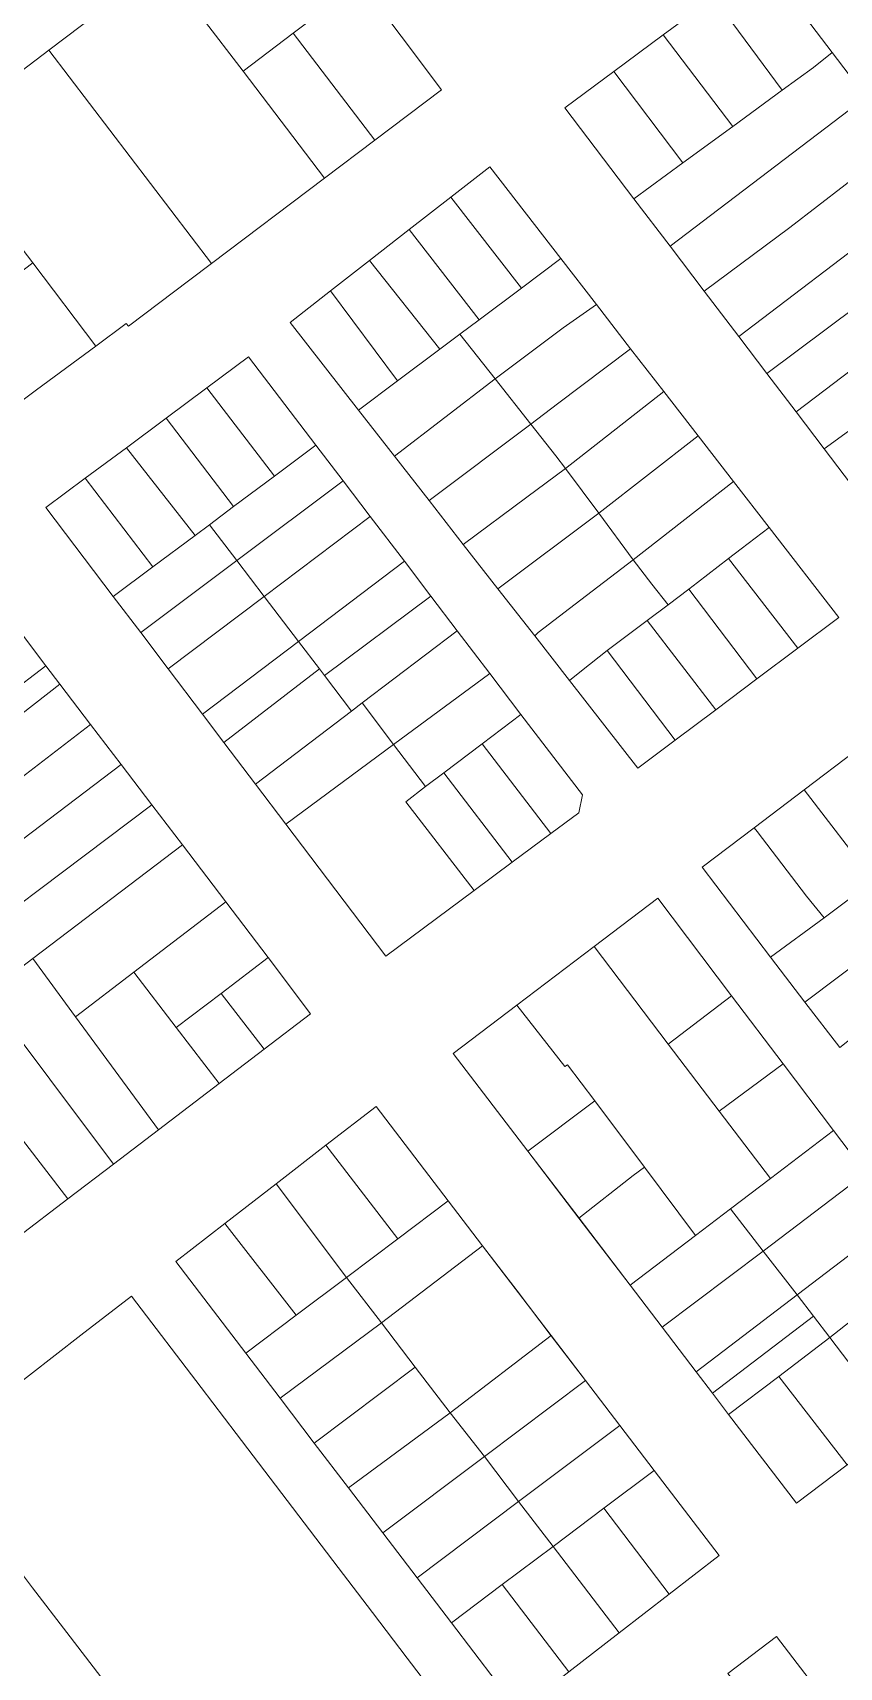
# Model space of a CAD drawing. Header units: metres. Extents: x 3873 to 16340, y -5213 to 3289.
# Drawn here: x 4110.5 to 4281.7, y 1169.7 to 1516.9 of the extents above; entities that cross this region are included whole.
import ezdxf

# ---------------------------------------------------------------- set-up
doc = ezdxf.new("R2010")
doc.units = ezdxf.units.M
doc.layers.add('CONTEXTO-MANZANAS', color=8, linetype='Continuous', lineweight=0, plot=False)
doc.layers.add('CONTEXTO-PARCELAS', color=9, linetype='Continuous', lineweight=0, plot=False)

msp = doc.modelspace()

# ---------------------------------------------------------------- linework, layer by layer
at = {"layer": 'CONTEXTO-MANZANAS'}
for points in [[(4287, 1417.38), (4278.5, 1428.57), (4272.53, 1436.41), (4266.35, 1444.57), (4260.41, 1452.38), (4253.04, 1462.07), (4245.79, 1471.57), (4238.1, 1481.66), (4223.41, 1500.95), (4233.85, 1508.7), (4244.35, 1516.51), (4255.07, 1524.45), (4265.44, 1532.16), (4278.07, 1541.51), (4288.16, 1549.01)], [(4180.12, 1527.68), (4197.22, 1504.82), (4183.09, 1494.13), (4172.44, 1486.07), (4148.44, 1467.91), (4143.82, 1464.41), (4130.79, 1454.57), (4130.32, 1455.16), (4123.88, 1450.38), (4111.25, 1441.1), (4099.78, 1432.52), (4086.75, 1450.01), (4073.59, 1467.64), (4066.41, 1477.26), (4055.16, 1492.16), (4055.63, 1492.54), (4044.41, 1507.2), (4043.91, 1506.82), (4028.82, 1526.57)], [(4190.41, 1475.13), (4199.22, 1482.01), (4207.5, 1488.48), (4222.6, 1468.98), (4230.13, 1459.23), (4237.41, 1449.82), (4244.47, 1440.7), (4251.72, 1431.32), (4259.25, 1421.6), (4266.82, 1411.85), (4281.6, 1392.73), (4272.94, 1386.23), (4264.22, 1379.7), (4255.5, 1373.13), (4246.88, 1366.66), (4238.94, 1360.7), (4224.44, 1379.32), (4217.07, 1388.79), (4209.25, 1398.82), (4201.88, 1408.26), (4194.63, 1417.54), (4187.25, 1426.98), (4179.63, 1436.76), (4165.13, 1455.38), (4173.72, 1462.1), (4181.97, 1468.54), (4190.41, 1475.13)], [(4138.79, 1435.04), (4147.44, 1441.51), (4156.29, 1448.07), (4170.57, 1429.32), (4176.35, 1421.76), (4182.1, 1414.2), (4189.38, 1404.66), (4195, 1397.26), (4200.6, 1389.91), (4207.5, 1380.85), (4214.13, 1372.13), (4227.16, 1355.04), (4226.41, 1351.26), (4220.44, 1346.82), (4212.25, 1340.73), (4204.19, 1334.7), (4185.47, 1320.76), (4164.19, 1348.82), (4157.75, 1357.32), (4151.04, 1366.2), (4146.5, 1372.2), (4139.22, 1381.82), (4133.41, 1389.51), (4127.57, 1397.2), (4113.29, 1416.07), (4121.63, 1422.29), (4130.35, 1428.79), (4138.79, 1435.04)], [(4097.44, 1403.32), (4113.29, 1382.45), (4116.25, 1378.54), (4122.72, 1370.01), (4129.22, 1361.48), (4135.74, 1352.95), (4142.25, 1344.41), (4151.44, 1332.29), (4160.44, 1320.51), (4169.41, 1308.51), (4159.6, 1301.04), (4150.07, 1293.76), (4137.16, 1283.91), (4127.6, 1276.6), (4117.94, 1269.23), (4107.41, 1261.2)], [(4263.63, 1348.07), (4274.22, 1356.1), (4285.07, 1364.32)], [(4281.82, 1301.35), (4274.41, 1311.04), (4267.13, 1320.6), (4252.6, 1339.7), (4263.63, 1348.07)], [(4213.22, 1310.35), (4229.69, 1322.85), (4243.19, 1333.1), (4258.85, 1312.38), (4269.78, 1297.91), (4280.5, 1283.73), (4287.35, 1274.66), (4294.41, 1265.32), (4301.03, 1256.51), (4315.64, 1237.26), (4304.85, 1229.07), (4294.1, 1220.91), (4283.35, 1212.73), (4272.6, 1204.57), (4258.22, 1223.42), (4254.76, 1227.95), (4251.3, 1232.49), (4244.13, 1241.95), (4237.29, 1250.91), (4226.45, 1265.11), (4215.57, 1279.38), (4199.75, 1300.13), (4213.22, 1310.35)], [(4213.6, 1160.48), (4199.35, 1179.2), (4192.07, 1188.73), (4184.82, 1198.29), (4177.54, 1207.82), (4170.25, 1217.35), (4162.97, 1226.91), (4155.69, 1236.45), (4140.88, 1255.91), (4151.29, 1264.01), (4162.19, 1272.45), (4172.72, 1280.63), (4183.35, 1288.88)], [(4183.35, 1288.88), (4198.69, 1268.79), (4205.97, 1259.26), (4213.29, 1249.7), (4220.57, 1240.16), (4227.85, 1230.63), (4235.13, 1221.1), (4242.41, 1211.54), (4256.19, 1193.51), (4245.6, 1185.29), (4234.94, 1177.04), (4224.29, 1168.76)], [(4124.91, 1167.67), (4117.72, 1177.1), (4110.44, 1186.63), (4103.13, 1196.23), (4088.57, 1215.32), (4099.29, 1223.63), (4109.79, 1231.79), (4120.72, 1240.29), (4131.41, 1248.57)], [(4131.41, 1248.57), (4146.22, 1229.13), (4153.63, 1219.41), (4160.88, 1209.88), (4168.07, 1200.45), (4175.35, 1190.92), (4182.63, 1181.35), (4189.97, 1171.7), (4204.13, 1153.1)], [(4258.07, 1168.38), (4268.38, 1176.26), (4286.44, 1152.67)]]:
    msp.add_lwpolyline(points, dxfattribs=at)
at = {"layer": 'CONTEXTO-PARCELAS'}
for points in [[(4089.69, 1527.01), (4114.72, 1546.13), (4146.91, 1570.71), (4162.66, 1550.1), (4137.85, 1531.41), (4113.88, 1513.2), (4105.25, 1506.63), (4089.69, 1527.01)], [(4089.69, 1527.01), (4114.72, 1546.13), (4146.91, 1570.71), (4162.66, 1550.1), (4137.85, 1531.41), (4113.88, 1513.2), (4105.25, 1506.63), (4089.69, 1527.01)], [(4089.69, 1527.01), (4114.72, 1546.13), (4146.91, 1570.71), (4162.66, 1550.1), (4137.85, 1531.41), (4113.88, 1513.2), (4105.25, 1506.63), (4089.69, 1527.01)], [(4171.61, 1539.05), (4180.12, 1527.68), (4165.78, 1516.81), (4155.14, 1508.74), (4146.46, 1520.12), (4171.61, 1539.05)], [(4171.61, 1539.05), (4180.12, 1527.68), (4165.78, 1516.81), (4155.14, 1508.74), (4146.46, 1520.12), (4171.61, 1539.05)], [(4171.61, 1539.05), (4180.12, 1527.68), (4165.78, 1516.81), (4155.14, 1508.74), (4146.46, 1520.12), (4171.61, 1539.05)], [(4287.44, 1503.23), (4280.22, 1512.73), (4265.44, 1532.16), (4278.07, 1541.51), (4292.53, 1522.35), (4299.78, 1512.79), (4307, 1503.23), (4314.47, 1493.38), (4308.1, 1488.6), (4302.07, 1484.04), (4294.72, 1493.7), (4287.44, 1503.23)], [(4287.44, 1503.23), (4280.22, 1512.73), (4265.44, 1532.16), (4278.07, 1541.51), (4292.53, 1522.35), (4299.78, 1512.79), (4307, 1503.23), (4314.47, 1493.38), (4308.1, 1488.6), (4302.07, 1484.04), (4294.72, 1493.7), (4287.44, 1503.23)], [(4148.44, 1467.91), (4113.88, 1513.2), (4137.85, 1531.41), (4146.46, 1520.12), (4155.14, 1508.74), (4172.44, 1486.07), (4148.44, 1467.91)], [(4148.44, 1467.91), (4113.88, 1513.2), (4137.85, 1531.41), (4146.46, 1520.12), (4155.14, 1508.74), (4172.44, 1486.07), (4148.44, 1467.91)], [(4148.44, 1467.91), (4113.88, 1513.2), (4137.85, 1531.41), (4146.46, 1520.12), (4155.14, 1508.74), (4172.44, 1486.07), (4148.44, 1467.91)], [(4269.6, 1504.73), (4255.07, 1524.45), (4265.44, 1532.16), (4280.22, 1512.73), (4276.25, 1509.57), (4269.6, 1504.73)], [(4269.6, 1504.73), (4255.07, 1524.45), (4265.44, 1532.16), (4280.22, 1512.73), (4276.25, 1509.57), (4269.6, 1504.73)], [(4180.12, 1527.68), (4197.22, 1504.82), (4183.09, 1494.13), (4165.78, 1516.81), (4180.12, 1527.68)], [(4180.12, 1527.68), (4197.22, 1504.82), (4183.09, 1494.13), (4165.78, 1516.81), (4180.12, 1527.68)], [(4180.12, 1527.68), (4197.22, 1504.82), (4183.09, 1494.13), (4165.78, 1516.81), (4180.12, 1527.68)], [(4259.1, 1497.04), (4244.35, 1516.51), (4255.07, 1524.45), (4269.6, 1504.73), (4259.1, 1497.04)], [(4259.1, 1497.04), (4244.35, 1516.51), (4255.07, 1524.45), (4269.6, 1504.73), (4259.1, 1497.04)], [(4155.14, 1508.74), (4165.78, 1516.81), (4183.09, 1494.13), (4172.44, 1486.07), (4155.14, 1508.74)], [(4155.14, 1508.74), (4165.78, 1516.81), (4183.09, 1494.13), (4172.44, 1486.07), (4155.14, 1508.74)], [(4155.14, 1508.74), (4165.78, 1516.81), (4183.09, 1494.13), (4172.44, 1486.07), (4155.14, 1508.74)], [(4248.5, 1489.29), (4233.85, 1508.7), (4244.35, 1516.51), (4259.1, 1497.04), (4248.5, 1489.29)], [(4248.5, 1489.29), (4233.85, 1508.7), (4244.35, 1516.51), (4259.1, 1497.04), (4248.5, 1489.29)], [(4105.25, 1506.63), (4113.88, 1513.2), (4148.44, 1467.91), (4143.82, 1464.41), (4130.79, 1454.57), (4130.32, 1455.16), (4123.88, 1450.38), (4110.46, 1468.03), (4097.15, 1485.55), (4089.94, 1495.04), (4105.25, 1506.63)], [(4105.25, 1506.63), (4113.88, 1513.2), (4148.44, 1467.91), (4143.82, 1464.41), (4130.79, 1454.57), (4130.32, 1455.16), (4123.88, 1450.38), (4110.46, 1468.03), (4097.15, 1485.55), (4089.94, 1495.04), (4105.25, 1506.63)], [(4105.25, 1506.63), (4113.88, 1513.2), (4148.44, 1467.91), (4143.82, 1464.41), (4130.79, 1454.57), (4130.32, 1455.16), (4123.88, 1450.38), (4110.46, 1468.03), (4097.15, 1485.55), (4089.94, 1495.04), (4105.25, 1506.63)], [(4248.5, 1489.29), (4259.1, 1497.04), (4269.6, 1504.73), (4276.25, 1509.57), (4280.22, 1512.73), (4287.44, 1503.23), (4245.79, 1471.57), (4238.1, 1481.66), (4248.5, 1489.29)], [(4248.5, 1489.29), (4259.1, 1497.04), (4269.6, 1504.73), (4276.25, 1509.57), (4280.22, 1512.73), (4287.44, 1503.23), (4245.79, 1471.57), (4238.1, 1481.66), (4248.5, 1489.29)], [(4238.1, 1481.66), (4223.41, 1500.95), (4233.85, 1508.7), (4248.5, 1489.29), (4238.1, 1481.66)], [(4238.1, 1481.66), (4223.41, 1500.95), (4233.85, 1508.7), (4248.5, 1489.29), (4238.1, 1481.66)], [(4253.04, 1462.07), (4245.79, 1471.57), (4287.44, 1503.23), (4294.72, 1493.7), (4271.19, 1475.57), (4253.04, 1462.07)], [(4253.04, 1462.07), (4245.79, 1471.57), (4287.44, 1503.23), (4294.72, 1493.7), (4271.19, 1475.57), (4253.04, 1462.07)], [(4271.19, 1475.57), (4294.72, 1493.7), (4302.07, 1484.04), (4292.03, 1476.51), (4260.41, 1452.38), (4253.04, 1462.07), (4271.19, 1475.57)], [(4271.19, 1475.57), (4294.72, 1493.7), (4302.07, 1484.04), (4292.03, 1476.51), (4260.41, 1452.38), (4253.04, 1462.07), (4271.19, 1475.57)], [(4199.22, 1482.01), (4207.5, 1488.48), (4222.6, 1468.98), (4214.22, 1462.7), (4199.22, 1482.01)], [(4199.22, 1482.01), (4207.5, 1488.48), (4222.6, 1468.98), (4214.22, 1462.7), (4199.22, 1482.01)], [(4199.22, 1482.01), (4207.5, 1488.48), (4222.6, 1468.98), (4214.22, 1462.7), (4199.22, 1482.01)], [(4205.25, 1455.98), (4190.41, 1475.13), (4199.22, 1482.01), (4214.22, 1462.7), (4205.25, 1455.98)], [(4205.25, 1455.98), (4190.41, 1475.13), (4199.22, 1482.01), (4214.22, 1462.7), (4205.25, 1455.98)], [(4205.25, 1455.98), (4190.41, 1475.13), (4199.22, 1482.01), (4214.22, 1462.7), (4205.25, 1455.98)], [(4266.35, 1444.57), (4260.41, 1452.38), (4292.03, 1476.51), (4298.22, 1468.41), (4266.35, 1444.57)], [(4266.35, 1444.57), (4260.41, 1452.38), (4292.03, 1476.51), (4298.22, 1468.41), (4266.35, 1444.57)], [(4181.97, 1468.54), (4190.41, 1475.13), (4205.25, 1455.98), (4201.16, 1452.91), (4196.91, 1449.73), (4181.97, 1468.54)], [(4181.97, 1468.54), (4190.41, 1475.13), (4205.25, 1455.98), (4201.16, 1452.91), (4196.91, 1449.73), (4181.97, 1468.54)], [(4181.97, 1468.54), (4190.41, 1475.13), (4205.25, 1455.98), (4201.16, 1452.91), (4196.91, 1449.73), (4181.97, 1468.54)], [(4201.16, 1452.91), (4205.25, 1455.98), (4214.22, 1462.7), (4222.6, 1468.98), (4230.13, 1459.23), (4223.1, 1454.23), (4208.66, 1443.38), (4201.16, 1452.91)], [(4201.16, 1452.91), (4205.25, 1455.98), (4214.22, 1462.7), (4222.6, 1468.98), (4230.13, 1459.23), (4223.1, 1454.23), (4208.66, 1443.38), (4201.16, 1452.91)], [(4201.16, 1452.91), (4205.25, 1455.98), (4214.22, 1462.7), (4222.6, 1468.98), (4230.13, 1459.23), (4223.1, 1454.23), (4208.66, 1443.38), (4201.16, 1452.91)], [(4086.75, 1450.01), (4110.46, 1468.03), (4123.88, 1450.38), (4111.25, 1441.1), (4099.78, 1432.52), (4086.75, 1450.01)], [(4086.75, 1450.01), (4110.46, 1468.03), (4123.88, 1450.38), (4111.25, 1441.1), (4099.78, 1432.52), (4086.75, 1450.01)], [(4086.75, 1450.01), (4110.46, 1468.03), (4123.88, 1450.38), (4111.25, 1441.1), (4099.78, 1432.52), (4086.75, 1450.01)], [(4187.94, 1443.01), (4173.72, 1462.1), (4181.97, 1468.54), (4196.91, 1449.73), (4187.94, 1443.01)], [(4187.94, 1443.01), (4173.72, 1462.1), (4181.97, 1468.54), (4196.91, 1449.73), (4187.94, 1443.01)], [(4187.94, 1443.01), (4173.72, 1462.1), (4181.97, 1468.54), (4196.91, 1449.73), (4187.94, 1443.01)], [(4266.35, 1444.57), (4298.22, 1468.41), (4304.29, 1460.47), (4272.53, 1436.41), (4266.35, 1444.57)], [(4266.35, 1444.57), (4298.22, 1468.41), (4304.29, 1460.47), (4272.53, 1436.41), (4266.35, 1444.57)], [(4179.63, 1436.76), (4165.13, 1455.38), (4173.72, 1462.1), (4187.94, 1443.01), (4179.63, 1436.76)], [(4179.63, 1436.76), (4165.13, 1455.38), (4173.72, 1462.1), (4187.94, 1443.01), (4179.63, 1436.76)], [(4179.63, 1436.76), (4165.13, 1455.38), (4173.72, 1462.1), (4187.94, 1443.01), (4179.63, 1436.76)], [(4208.66, 1443.38), (4223.1, 1454.23), (4230.13, 1459.23), (4237.41, 1449.82), (4221.91, 1438.13), (4216.19, 1433.79), (4208.66, 1443.38)], [(4208.66, 1443.38), (4223.1, 1454.23), (4230.13, 1459.23), (4237.41, 1449.82), (4221.91, 1438.13), (4216.19, 1433.79), (4208.66, 1443.38)], [(4208.66, 1443.38), (4223.1, 1454.23), (4230.13, 1459.23), (4237.41, 1449.82), (4221.91, 1438.13), (4216.19, 1433.79), (4208.66, 1443.38)], [(4272.53, 1436.41), (4304.29, 1460.47), (4310.71, 1452.06), (4295.32, 1440.82), (4278.5, 1428.57), (4272.53, 1436.41)], [(4272.53, 1436.41), (4304.29, 1460.47), (4310.71, 1452.06), (4295.32, 1440.82), (4278.5, 1428.57), (4272.53, 1436.41)], [(4179.63, 1436.76), (4187.94, 1443.01), (4196.91, 1449.73), (4201.16, 1452.91), (4208.66, 1443.38), (4187.25, 1426.98), (4179.63, 1436.76)], [(4179.63, 1436.76), (4187.94, 1443.01), (4196.91, 1449.73), (4201.16, 1452.91), (4208.66, 1443.38), (4187.25, 1426.98), (4179.63, 1436.76)], [(4179.63, 1436.76), (4187.94, 1443.01), (4196.91, 1449.73), (4201.16, 1452.91), (4208.66, 1443.38), (4187.25, 1426.98), (4179.63, 1436.76)], [(4147.44, 1441.51), (4156.29, 1448.07), (4170.57, 1429.32), (4161.79, 1422.76), (4147.44, 1441.51)], [(4147.44, 1441.51), (4156.29, 1448.07), (4170.57, 1429.32), (4161.79, 1422.76), (4147.44, 1441.51)], [(4147.44, 1441.51), (4156.29, 1448.07), (4170.57, 1429.32), (4161.79, 1422.76), (4147.44, 1441.51)], [(4223.6, 1424.35), (4221.5, 1427.04), (4216.19, 1433.79), (4221.91, 1438.13), (4237.41, 1449.82), (4244.47, 1440.7), (4223.6, 1424.35)], [(4223.6, 1424.35), (4221.5, 1427.04), (4216.19, 1433.79), (4221.91, 1438.13), (4237.41, 1449.82), (4244.47, 1440.7), (4223.6, 1424.35)], [(4223.6, 1424.35), (4221.5, 1427.04), (4216.19, 1433.79), (4221.91, 1438.13), (4237.41, 1449.82), (4244.47, 1440.7), (4223.6, 1424.35)], [(4138.79, 1435.04), (4147.44, 1441.51), (4161.79, 1422.76), (4153.13, 1416.29), (4138.79, 1435.04)], [(4138.79, 1435.04), (4147.44, 1441.51), (4161.79, 1422.76), (4153.13, 1416.29), (4138.79, 1435.04)], [(4138.79, 1435.04), (4147.44, 1441.51), (4161.79, 1422.76), (4153.13, 1416.29), (4138.79, 1435.04)], [(4187.25, 1426.98), (4208.66, 1443.38), (4216.19, 1433.79), (4194.63, 1417.54), (4187.25, 1426.98)], [(4187.25, 1426.98), (4208.66, 1443.38), (4216.19, 1433.79), (4194.63, 1417.54), (4187.25, 1426.98)], [(4187.25, 1426.98), (4208.66, 1443.38), (4216.19, 1433.79), (4194.63, 1417.54), (4187.25, 1426.98)], [(4223.6, 1424.35), (4244.47, 1440.7), (4251.72, 1431.32), (4230.63, 1414.85), (4223.6, 1424.35)], [(4223.6, 1424.35), (4244.47, 1440.7), (4251.72, 1431.32), (4230.63, 1414.85), (4223.6, 1424.35)], [(4223.6, 1424.35), (4244.47, 1440.7), (4251.72, 1431.32), (4230.63, 1414.85), (4223.6, 1424.35)], [(4287, 1417.38), (4278.5, 1428.57), (4295.32, 1440.82), (4303.69, 1429.79), (4287, 1417.38)], [(4287, 1417.38), (4278.5, 1428.57), (4295.32, 1440.82), (4303.69, 1429.79), (4287, 1417.38)], [(4130.35, 1428.79), (4138.79, 1435.04), (4153.13, 1416.29), (4147.97, 1412.41), (4144.94, 1410.16), (4130.35, 1428.79)], [(4130.35, 1428.79), (4138.79, 1435.04), (4153.13, 1416.29), (4147.97, 1412.41), (4144.94, 1410.16), (4130.35, 1428.79)], [(4130.35, 1428.79), (4138.79, 1435.04), (4153.13, 1416.29), (4147.97, 1412.41), (4144.94, 1410.16), (4130.35, 1428.79)], [(4194.63, 1417.54), (4216.19, 1433.79), (4221.5, 1427.04), (4223.6, 1424.35), (4215.38, 1418.29), (4201.88, 1408.26), (4194.63, 1417.54)], [(4194.63, 1417.54), (4216.19, 1433.79), (4221.5, 1427.04), (4223.6, 1424.35), (4215.38, 1418.29), (4201.88, 1408.26), (4194.63, 1417.54)], [(4194.63, 1417.54), (4216.19, 1433.79), (4221.5, 1427.04), (4223.6, 1424.35), (4215.38, 1418.29), (4201.88, 1408.26), (4194.63, 1417.54)], [(4237.97, 1404.98), (4230.63, 1414.85), (4251.72, 1431.32), (4259.25, 1421.6), (4237.97, 1404.98)], [(4237.97, 1404.98), (4230.63, 1414.85), (4251.72, 1431.32), (4259.25, 1421.6), (4237.97, 1404.98)], [(4237.97, 1404.98), (4230.63, 1414.85), (4251.72, 1431.32), (4259.25, 1421.6), (4237.97, 1404.98)], [(4136, 1403.51), (4121.63, 1422.29), (4130.35, 1428.79), (4144.94, 1410.16), (4136, 1403.51)], [(4136, 1403.51), (4121.63, 1422.29), (4130.35, 1428.79), (4144.94, 1410.16), (4136, 1403.51)], [(4136, 1403.51), (4121.63, 1422.29), (4130.35, 1428.79), (4144.94, 1410.16), (4136, 1403.51)], [(4153.79, 1404.82), (4147.97, 1412.41), (4153.13, 1416.29), (4161.79, 1422.76), (4170.57, 1429.32), (4176.35, 1421.76), (4153.79, 1404.82)], [(4153.79, 1404.82), (4147.97, 1412.41), (4153.13, 1416.29), (4161.79, 1422.76), (4170.57, 1429.32), (4176.35, 1421.76), (4153.79, 1404.82)], [(4153.79, 1404.82), (4147.97, 1412.41), (4153.13, 1416.29), (4161.79, 1422.76), (4170.57, 1429.32), (4176.35, 1421.76), (4153.79, 1404.82)], [(4215.38, 1418.29), (4223.6, 1424.35), (4230.63, 1414.85), (4209.25, 1398.82), (4201.88, 1408.26), (4215.38, 1418.29)], [(4215.38, 1418.29), (4223.6, 1424.35), (4230.63, 1414.85), (4209.25, 1398.82), (4201.88, 1408.26), (4215.38, 1418.29)], [(4215.38, 1418.29), (4223.6, 1424.35), (4230.63, 1414.85), (4209.25, 1398.82), (4201.88, 1408.26), (4215.38, 1418.29)], [(4127.57, 1397.2), (4113.29, 1416.07), (4121.63, 1422.29), (4136, 1403.51), (4127.57, 1397.2)], [(4127.57, 1397.2), (4113.29, 1416.07), (4121.63, 1422.29), (4136, 1403.51), (4127.57, 1397.2)], [(4127.57, 1397.2), (4113.29, 1416.07), (4121.63, 1422.29), (4136, 1403.51), (4127.57, 1397.2)], [(4159.6, 1397.2), (4153.79, 1404.82), (4176.35, 1421.76), (4182.1, 1414.2), (4159.6, 1397.2)], [(4159.6, 1397.2), (4153.79, 1404.82), (4176.35, 1421.76), (4182.1, 1414.2), (4159.6, 1397.2)], [(4159.6, 1397.2), (4153.79, 1404.82), (4176.35, 1421.76), (4182.1, 1414.2), (4159.6, 1397.2)], [(4259.25, 1421.6), (4266.82, 1411.85), (4260.91, 1407.32), (4258.19, 1405.23), (4251.63, 1400.16), (4249.75, 1398.76), (4245.35, 1395.41), (4241.94, 1399.79), (4237.97, 1404.98), (4259.25, 1421.6)], [(4259.25, 1421.6), (4266.82, 1411.85), (4260.91, 1407.32), (4258.19, 1405.23), (4251.63, 1400.16), (4249.75, 1398.76), (4245.35, 1395.41), (4241.94, 1399.79), (4237.97, 1404.98), (4259.25, 1421.6)], [(4259.25, 1421.6), (4266.82, 1411.85), (4260.91, 1407.32), (4258.19, 1405.23), (4251.63, 1400.16), (4249.75, 1398.76), (4245.35, 1395.41), (4241.94, 1399.79), (4237.97, 1404.98), (4259.25, 1421.6)], [(4159.6, 1397.2), (4182.1, 1414.2), (4189.38, 1404.66), (4166.88, 1387.63), (4159.6, 1397.2)], [(4159.6, 1397.2), (4182.1, 1414.2), (4189.38, 1404.66), (4166.88, 1387.63), (4159.6, 1397.2)], [(4159.6, 1397.2), (4182.1, 1414.2), (4189.38, 1404.66), (4166.88, 1387.63), (4159.6, 1397.2)], [(4209.25, 1398.82), (4230.63, 1414.85), (4237.97, 1404.98), (4225.66, 1395.57), (4217.79, 1389.54), (4217.07, 1388.79), (4209.25, 1398.82)], [(4209.25, 1398.82), (4230.63, 1414.85), (4237.97, 1404.98), (4225.66, 1395.57), (4217.79, 1389.54), (4217.07, 1388.79), (4209.25, 1398.82)], [(4209.25, 1398.82), (4230.63, 1414.85), (4237.97, 1404.98), (4225.66, 1395.57), (4217.79, 1389.54), (4217.07, 1388.79), (4209.25, 1398.82)], [(4136, 1403.51), (4144.94, 1410.16), (4147.97, 1412.41), (4153.79, 1404.82), (4133.41, 1389.51), (4127.57, 1397.2), (4136, 1403.51)], [(4136, 1403.51), (4144.94, 1410.16), (4147.97, 1412.41), (4153.79, 1404.82), (4133.41, 1389.51), (4127.57, 1397.2), (4136, 1403.51)], [(4136, 1403.51), (4144.94, 1410.16), (4147.97, 1412.41), (4153.79, 1404.82), (4133.41, 1389.51), (4127.57, 1397.2), (4136, 1403.51)], [(4266.82, 1411.85), (4281.6, 1392.73), (4272.94, 1386.23), (4258.19, 1405.23), (4260.91, 1407.32), (4266.82, 1411.85)], [(4266.82, 1411.85), (4281.6, 1392.73), (4272.94, 1386.23), (4258.19, 1405.23), (4260.91, 1407.32), (4266.82, 1411.85)], [(4266.82, 1411.85), (4281.6, 1392.73), (4272.94, 1386.23), (4258.19, 1405.23), (4260.91, 1407.32), (4266.82, 1411.85)], [(4113.29, 1382.45), (4105.1, 1376.25), (4089, 1397.1), (4097.44, 1403.32), (4113.29, 1382.45)], [(4113.29, 1382.45), (4105.1, 1376.25), (4089, 1397.1), (4097.44, 1403.32), (4113.29, 1382.45)], [(4139.22, 1381.82), (4133.41, 1389.51), (4153.79, 1404.82), (4159.6, 1397.2), (4139.22, 1381.82)], [(4139.22, 1381.82), (4133.41, 1389.51), (4153.79, 1404.82), (4159.6, 1397.2), (4139.22, 1381.82)], [(4139.22, 1381.82), (4133.41, 1389.51), (4153.79, 1404.82), (4159.6, 1397.2), (4139.22, 1381.82)], [(4166.88, 1387.63), (4189.38, 1404.66), (4195, 1397.26), (4172.41, 1380.38), (4171.35, 1381.79), (4166.88, 1387.63)], [(4166.88, 1387.63), (4189.38, 1404.66), (4195, 1397.26), (4172.41, 1380.38), (4171.35, 1381.79), (4166.88, 1387.63)], [(4166.88, 1387.63), (4189.38, 1404.66), (4195, 1397.26), (4172.41, 1380.38), (4171.35, 1381.79), (4166.88, 1387.63)], [(4217.07, 1388.79), (4217.79, 1389.54), (4225.66, 1395.57), (4237.97, 1404.98), (4241.94, 1399.79), (4245.35, 1395.41), (4240.94, 1392.07), (4232.41, 1385.7), (4227, 1381.38), (4224.44, 1379.32), (4217.07, 1388.79)], [(4217.07, 1388.79), (4217.79, 1389.54), (4225.66, 1395.57), (4237.97, 1404.98), (4241.94, 1399.79), (4245.35, 1395.41), (4240.94, 1392.07), (4232.41, 1385.7), (4227, 1381.38), (4224.44, 1379.32), (4217.07, 1388.79)], [(4217.07, 1388.79), (4217.79, 1389.54), (4225.66, 1395.57), (4237.97, 1404.98), (4241.94, 1399.79), (4245.35, 1395.41), (4240.94, 1392.07), (4232.41, 1385.7), (4227, 1381.38), (4224.44, 1379.32), (4217.07, 1388.79)], [(4264.22, 1379.7), (4249.75, 1398.76), (4251.63, 1400.16), (4258.19, 1405.23), (4272.94, 1386.23), (4264.22, 1379.7)], [(4264.22, 1379.7), (4249.75, 1398.76), (4251.63, 1400.16), (4258.19, 1405.23), (4272.94, 1386.23), (4264.22, 1379.7)], [(4264.22, 1379.7), (4249.75, 1398.76), (4251.63, 1400.16), (4258.19, 1405.23), (4272.94, 1386.23), (4264.22, 1379.7)], [(4139.22, 1381.82), (4159.6, 1397.2), (4166.88, 1387.63), (4146.5, 1372.2), (4139.22, 1381.82)], [(4139.22, 1381.82), (4159.6, 1397.2), (4166.88, 1387.63), (4146.5, 1372.2), (4139.22, 1381.82)], [(4139.22, 1381.82), (4159.6, 1397.2), (4166.88, 1387.63), (4146.5, 1372.2), (4139.22, 1381.82)], [(4178.16, 1372.85), (4172.41, 1380.38), (4195, 1397.26), (4200.6, 1389.91), (4180.44, 1374.57), (4178.16, 1372.85)], [(4178.16, 1372.85), (4172.41, 1380.38), (4195, 1397.26), (4200.6, 1389.91), (4180.44, 1374.57), (4178.16, 1372.85)], [(4178.16, 1372.85), (4172.41, 1380.38), (4195, 1397.26), (4200.6, 1389.91), (4180.44, 1374.57), (4178.16, 1372.85)], [(4255.5, 1373.13), (4240.94, 1392.07), (4245.35, 1395.41), (4249.75, 1398.76), (4264.22, 1379.7), (4255.5, 1373.13)], [(4255.5, 1373.13), (4240.94, 1392.07), (4245.35, 1395.41), (4249.75, 1398.76), (4264.22, 1379.7), (4255.5, 1373.13)], [(4255.5, 1373.13), (4240.94, 1392.07), (4245.35, 1395.41), (4249.75, 1398.76), (4264.22, 1379.7), (4255.5, 1373.13)], [(4187.1, 1365.76), (4180.44, 1374.57), (4200.6, 1389.91), (4207.5, 1380.85), (4187.1, 1365.76)], [(4187.1, 1365.76), (4180.44, 1374.57), (4200.6, 1389.91), (4207.5, 1380.85), (4187.1, 1365.76)], [(4187.1, 1365.76), (4180.44, 1374.57), (4200.6, 1389.91), (4207.5, 1380.85), (4187.1, 1365.76)], [(4246.88, 1366.66), (4232.41, 1385.7), (4240.94, 1392.07), (4255.5, 1373.13), (4246.88, 1366.66)], [(4246.88, 1366.66), (4232.41, 1385.7), (4240.94, 1392.07), (4255.5, 1373.13), (4246.88, 1366.66)], [(4246.88, 1366.66), (4232.41, 1385.7), (4240.94, 1392.07), (4255.5, 1373.13), (4246.88, 1366.66)], [(4146.5, 1372.2), (4166.88, 1387.63), (4171.35, 1381.79), (4151.04, 1366.2), (4146.5, 1372.2)], [(4146.5, 1372.2), (4166.88, 1387.63), (4171.35, 1381.79), (4151.04, 1366.2), (4146.5, 1372.2)], [(4146.5, 1372.2), (4166.88, 1387.63), (4171.35, 1381.79), (4151.04, 1366.2), (4146.5, 1372.2)], [(4238.94, 1360.7), (4224.44, 1379.32), (4227, 1381.38), (4232.41, 1385.7), (4246.88, 1366.66), (4238.94, 1360.7)], [(4238.94, 1360.7), (4224.44, 1379.32), (4227, 1381.38), (4232.41, 1385.7), (4246.88, 1366.66), (4238.94, 1360.7)], [(4238.94, 1360.7), (4224.44, 1379.32), (4227, 1381.38), (4232.41, 1385.7), (4246.88, 1366.66), (4238.94, 1360.7)], [(4108.16, 1372.29), (4105.1, 1376.25), (4113.29, 1382.45), (4116.25, 1378.54), (4108.16, 1372.29)], [(4108.16, 1372.29), (4105.1, 1376.25), (4113.29, 1382.45), (4116.25, 1378.54), (4108.16, 1372.29)], [(4090.5, 1345.23), (4084.1, 1353.66), (4092.1, 1359.85), (4099.94, 1365.91), (4108.16, 1372.29), (4116.25, 1378.54), (4122.72, 1370.01), (4090.5, 1345.23)], [(4090.5, 1345.23), (4084.1, 1353.66), (4092.1, 1359.85), (4099.94, 1365.91), (4108.16, 1372.29), (4116.25, 1378.54), (4122.72, 1370.01), (4090.5, 1345.23)], [(4151.04, 1366.2), (4171.35, 1381.79), (4172.41, 1380.38), (4178.16, 1372.85), (4157.75, 1357.32), (4151.04, 1366.2)], [(4151.04, 1366.2), (4171.35, 1381.79), (4172.41, 1380.38), (4178.16, 1372.85), (4157.75, 1357.32), (4151.04, 1366.2)], [(4151.04, 1366.2), (4171.35, 1381.79), (4172.41, 1380.38), (4178.16, 1372.85), (4157.75, 1357.32), (4151.04, 1366.2)], [(4214.13, 1372.13), (4205.88, 1365.91), (4197.75, 1359.73), (4193.88, 1356.79), (4187.1, 1365.76), (4207.5, 1380.85), (4214.13, 1372.13)], [(4214.13, 1372.13), (4205.88, 1365.91), (4197.75, 1359.73), (4193.88, 1356.79), (4187.1, 1365.76), (4207.5, 1380.85), (4214.13, 1372.13)], [(4214.13, 1372.13), (4205.88, 1365.91), (4197.75, 1359.73), (4193.88, 1356.79), (4187.1, 1365.76), (4207.5, 1380.85), (4214.13, 1372.13)], [(4178.16, 1372.85), (4180.44, 1374.57), (4187.1, 1365.76), (4164.19, 1348.82), (4157.75, 1357.32), (4178.16, 1372.85)], [(4178.16, 1372.85), (4180.44, 1374.57), (4187.1, 1365.76), (4164.19, 1348.82), (4157.75, 1357.32), (4178.16, 1372.85)], [(4178.16, 1372.85), (4180.44, 1374.57), (4187.1, 1365.76), (4164.19, 1348.82), (4157.75, 1357.32), (4178.16, 1372.85)], [(4205.88, 1365.91), (4214.13, 1372.13), (4227.16, 1355.04), (4226.41, 1351.26), (4220.44, 1346.82), (4205.88, 1365.91)], [(4205.88, 1365.91), (4214.13, 1372.13), (4227.16, 1355.04), (4226.41, 1351.26), (4220.44, 1346.82), (4205.88, 1365.91)], [(4205.88, 1365.91), (4214.13, 1372.13), (4227.16, 1355.04), (4226.41, 1351.26), (4220.44, 1346.82), (4205.88, 1365.91)], [(4096.82, 1336.95), (4090.5, 1345.23), (4122.72, 1370.01), (4129.22, 1361.48), (4096.82, 1336.95)], [(4096.82, 1336.95), (4090.5, 1345.23), (4122.72, 1370.01), (4129.22, 1361.48), (4096.82, 1336.95)], [(4164.19, 1348.82), (4187.1, 1365.76), (4193.88, 1356.79), (4189.66, 1353.57), (4204.19, 1334.7), (4185.47, 1320.76), (4164.19, 1348.82)], [(4164.19, 1348.82), (4187.1, 1365.76), (4193.88, 1356.79), (4189.66, 1353.57), (4204.19, 1334.7), (4185.47, 1320.76), (4164.19, 1348.82)], [(4164.19, 1348.82), (4187.1, 1365.76), (4193.88, 1356.79), (4189.66, 1353.57), (4204.19, 1334.7), (4185.47, 1320.76), (4164.19, 1348.82)], [(4197.75, 1359.73), (4205.88, 1365.91), (4220.44, 1346.82), (4212.25, 1340.73), (4197.75, 1359.73)], [(4197.75, 1359.73), (4205.88, 1365.91), (4220.44, 1346.82), (4212.25, 1340.73), (4197.75, 1359.73)], [(4197.75, 1359.73), (4205.88, 1365.91), (4220.44, 1346.82), (4212.25, 1340.73), (4197.75, 1359.73)], [(4077.22, 1322.1), (4086.85, 1329.38), (4096.82, 1336.95), (4129.22, 1361.48), (4135.74, 1352.95), (4083.69, 1313.7), (4077.22, 1322.1)], [(4077.22, 1322.1), (4086.85, 1329.38), (4096.82, 1336.95), (4129.22, 1361.48), (4135.74, 1352.95), (4083.69, 1313.7), (4077.22, 1322.1)], [(4289.07, 1336.82), (4274.22, 1356.1), (4285.07, 1364.32), (4299.78, 1345.16), (4291.91, 1338.98), (4289.07, 1336.82)], [(4289.07, 1336.82), (4274.22, 1356.1), (4285.07, 1364.32), (4299.78, 1345.16), (4291.91, 1338.98), (4289.07, 1336.82)], [(4204.19, 1334.7), (4189.66, 1353.57), (4193.88, 1356.79), (4197.75, 1359.73), (4212.25, 1340.73), (4204.19, 1334.7)], [(4204.19, 1334.7), (4189.66, 1353.57), (4193.88, 1356.79), (4197.75, 1359.73), (4212.25, 1340.73), (4204.19, 1334.7)], [(4204.19, 1334.7), (4189.66, 1353.57), (4193.88, 1356.79), (4197.75, 1359.73), (4212.25, 1340.73), (4204.19, 1334.7)], [(4278.53, 1328.91), (4274.78, 1333.51), (4264.28, 1347.23), (4263.63, 1348.07), (4274.22, 1356.1), (4289.07, 1336.82), (4278.53, 1328.91)], [(4278.53, 1328.91), (4274.78, 1333.51), (4264.28, 1347.23), (4263.63, 1348.07), (4274.22, 1356.1), (4289.07, 1336.82), (4278.53, 1328.91)], [(4083.69, 1313.7), (4135.74, 1352.95), (4142.25, 1344.41), (4110.47, 1320.26), (4100.5, 1312.7), (4090.41, 1305.01), (4083.69, 1313.7)], [(4083.69, 1313.7), (4135.74, 1352.95), (4142.25, 1344.41), (4110.47, 1320.26), (4100.5, 1312.7), (4090.41, 1305.01), (4083.69, 1313.7)], [(4267.13, 1320.6), (4252.6, 1339.7), (4263.63, 1348.07), (4264.28, 1347.23), (4274.78, 1333.51), (4278.53, 1328.91), (4267.13, 1320.6)], [(4267.13, 1320.6), (4252.6, 1339.7), (4263.63, 1348.07), (4264.28, 1347.23), (4274.78, 1333.51), (4278.53, 1328.91), (4267.13, 1320.6)], [(4119.54, 1307.91), (4110.47, 1320.26), (4142.25, 1344.41), (4151.44, 1332.29), (4131.91, 1317.35), (4119.54, 1307.91)], [(4119.54, 1307.91), (4110.47, 1320.26), (4142.25, 1344.41), (4151.44, 1332.29), (4131.91, 1317.35), (4119.54, 1307.91)], [(4267.13, 1320.6), (4278.53, 1328.91), (4289.07, 1336.82), (4296.13, 1327.38), (4274.41, 1311.04), (4267.13, 1320.6)], [(4267.13, 1320.6), (4278.53, 1328.91), (4289.07, 1336.82), (4296.13, 1327.38), (4274.41, 1311.04), (4267.13, 1320.6)], [(4140.94, 1305.6), (4131.91, 1317.35), (4151.44, 1332.29), (4160.44, 1320.51), (4150.47, 1312.88), (4140.94, 1305.6)], [(4140.94, 1305.6), (4131.91, 1317.35), (4151.44, 1332.29), (4160.44, 1320.51), (4150.47, 1312.88), (4140.94, 1305.6)], [(4229.69, 1322.85), (4243.19, 1333.1), (4258.85, 1312.38), (4245.41, 1302.1), (4229.69, 1322.85)], [(4229.69, 1322.85), (4243.19, 1333.1), (4258.85, 1312.38), (4245.41, 1302.1), (4229.69, 1322.85)], [(4281.82, 1301.35), (4274.41, 1311.04), (4296.13, 1327.38), (4303.25, 1317.88), (4287.75, 1306.1), (4281.82, 1301.35)], [(4281.82, 1301.35), (4274.41, 1311.04), (4296.13, 1327.38), (4303.25, 1317.88), (4287.75, 1306.1), (4281.82, 1301.35)], [(4127.6, 1276.6), (4100.5, 1312.7), (4110.47, 1320.26), (4119.54, 1307.91), (4137.16, 1283.91), (4127.6, 1276.6)], [(4127.6, 1276.6), (4100.5, 1312.7), (4110.47, 1320.26), (4119.54, 1307.91), (4137.16, 1283.91), (4127.6, 1276.6)], [(4159.6, 1301.04), (4150.47, 1312.88), (4160.44, 1320.51), (4169.41, 1308.51), (4159.6, 1301.04)], [(4159.6, 1301.04), (4150.47, 1312.88), (4160.44, 1320.51), (4169.41, 1308.51), (4159.6, 1301.04)], [(4229.79, 1290.04), (4223.97, 1297.73), (4223.44, 1297.32), (4213.22, 1310.35), (4229.69, 1322.85), (4245.41, 1302.1), (4256.19, 1287.88), (4267.07, 1273.54), (4258.63, 1267.13), (4251.16, 1261.45), (4240.32, 1275.95), (4229.79, 1290.04)], [(4229.79, 1290.04), (4223.97, 1297.73), (4223.44, 1297.32), (4213.22, 1310.35), (4229.69, 1322.85), (4245.41, 1302.1), (4256.19, 1287.88), (4267.07, 1273.54), (4258.63, 1267.13), (4251.16, 1261.45), (4240.32, 1275.95), (4229.79, 1290.04)], [(4119.54, 1307.91), (4131.91, 1317.35), (4140.94, 1305.6), (4150.07, 1293.76), (4137.16, 1283.91), (4119.54, 1307.91)], [(4119.54, 1307.91), (4131.91, 1317.35), (4140.94, 1305.6), (4150.07, 1293.76), (4137.16, 1283.91), (4119.54, 1307.91)], [(4117.94, 1269.23), (4090.41, 1305.01), (4100.5, 1312.7), (4127.6, 1276.6), (4117.94, 1269.23)], [(4117.94, 1269.23), (4090.41, 1305.01), (4100.5, 1312.7), (4127.6, 1276.6), (4117.94, 1269.23)], [(4140.94, 1305.6), (4150.47, 1312.88), (4159.6, 1301.04), (4150.07, 1293.76), (4140.94, 1305.6)], [(4140.94, 1305.6), (4150.47, 1312.88), (4159.6, 1301.04), (4150.07, 1293.76), (4140.94, 1305.6)], [(4213.22, 1310.35), (4223.44, 1297.32), (4223.97, 1297.73), (4229.79, 1290.04), (4215.57, 1279.38), (4199.75, 1300.13), (4213.22, 1310.35)], [(4213.22, 1310.35), (4223.44, 1297.32), (4223.97, 1297.73), (4229.79, 1290.04), (4215.57, 1279.38), (4199.75, 1300.13), (4213.22, 1310.35)], [(4256.19, 1287.88), (4245.41, 1302.1), (4258.85, 1312.38), (4269.78, 1297.91), (4256.19, 1287.88)], [(4256.19, 1287.88), (4245.41, 1302.1), (4258.85, 1312.38), (4269.78, 1297.91), (4256.19, 1287.88)], [(4080.15, 1297), (4090.41, 1305.01), (4117.94, 1269.23), (4107.41, 1261.2), (4080.15, 1297)], [(4080.15, 1297), (4090.41, 1305.01), (4117.94, 1269.23), (4107.41, 1261.2), (4080.15, 1297)], [(4267.07, 1273.54), (4256.19, 1287.88), (4269.78, 1297.91), (4280.5, 1283.73), (4267.07, 1273.54)], [(4267.07, 1273.54), (4256.19, 1287.88), (4269.78, 1297.91), (4280.5, 1283.73), (4267.07, 1273.54)], [(4188, 1260.73), (4172.72, 1280.63), (4183.35, 1288.88), (4198.69, 1268.79), (4188, 1260.73)], [(4188, 1260.73), (4172.72, 1280.63), (4183.35, 1288.88), (4198.69, 1268.79), (4188, 1260.73)], [(4215.57, 1279.38), (4229.79, 1290.04), (4240.32, 1275.95), (4237.94, 1274.16), (4226.44, 1265.1), (4215.57, 1279.38)], [(4215.57, 1279.38), (4229.79, 1290.04), (4240.32, 1275.95), (4237.94, 1274.16), (4226.44, 1265.1), (4215.57, 1279.38)], [(4267.07, 1273.54), (4280.5, 1283.73), (4287.35, 1274.66), (4265.53, 1258.13), (4258.63, 1267.13), (4267.07, 1273.54)], [(4267.07, 1273.54), (4280.5, 1283.73), (4287.35, 1274.66), (4265.53, 1258.13), (4258.63, 1267.13), (4267.07, 1273.54)], [(4177.1, 1252.54), (4162.19, 1272.45), (4172.72, 1280.63), (4188, 1260.73), (4177.1, 1252.54)], [(4177.1, 1252.54), (4162.19, 1272.45), (4172.72, 1280.63), (4188, 1260.73), (4177.1, 1252.54)], [(4226.44, 1265.1), (4237.94, 1274.16), (4240.32, 1275.95), (4251.16, 1261.45), (4237.29, 1250.91), (4226.44, 1265.1)], [(4226.44, 1265.1), (4237.94, 1274.16), (4240.32, 1275.95), (4251.16, 1261.45), (4237.29, 1250.91), (4226.44, 1265.1)], [(4265.53, 1258.13), (4287.35, 1274.66), (4294.41, 1265.32), (4272.78, 1248.86), (4265.53, 1258.13)], [(4265.53, 1258.13), (4287.35, 1274.66), (4294.41, 1265.32), (4272.78, 1248.86), (4265.53, 1258.13)], [(4166.41, 1244.51), (4151.29, 1264.01), (4162.19, 1272.45), (4177.1, 1252.54), (4166.41, 1244.51)], [(4166.41, 1244.51), (4151.29, 1264.01), (4162.19, 1272.45), (4177.1, 1252.54), (4166.41, 1244.51)], [(4177.1, 1252.54), (4188, 1260.73), (4198.69, 1268.79), (4205.97, 1259.26), (4184.51, 1242.88), (4177.1, 1252.54)], [(4177.1, 1252.54), (4188, 1260.73), (4198.69, 1268.79), (4205.97, 1259.26), (4184.51, 1242.88), (4177.1, 1252.54)], [(4155.69, 1236.45), (4140.88, 1255.91), (4151.29, 1264.01), (4166.41, 1244.51), (4155.69, 1236.45)], [(4155.69, 1236.45), (4140.88, 1255.91), (4151.29, 1264.01), (4166.41, 1244.51), (4155.69, 1236.45)], [(4244.13, 1241.95), (4237.29, 1250.91), (4251.16, 1261.45), (4258.63, 1267.13), (4265.53, 1258.13), (4244.13, 1241.95)], [(4244.13, 1241.95), (4237.29, 1250.91), (4251.16, 1261.45), (4258.63, 1267.13), (4265.53, 1258.13), (4244.13, 1241.95)], [(4279.7, 1239.78), (4276.24, 1244.31), (4272.78, 1248.86), (4294.41, 1265.32), (4301.03, 1256.51), (4290.32, 1248.13), (4279.7, 1239.78)], [(4279.7, 1239.78), (4276.24, 1244.31), (4272.78, 1248.86), (4294.41, 1265.32), (4301.03, 1256.51), (4290.32, 1248.13), (4279.7, 1239.78)], [(4205.97, 1259.26), (4220.53, 1240.19), (4199.08, 1223.8), (4191.69, 1233.48), (4184.51, 1242.88), (4205.97, 1259.26)], [(4205.97, 1259.26), (4220.53, 1240.19), (4199.08, 1223.8), (4191.69, 1233.48), (4184.51, 1242.88), (4205.97, 1259.26)], [(4244.13, 1241.95), (4265.53, 1258.13), (4272.78, 1248.86), (4251.3, 1232.49), (4244.13, 1241.95)], [(4244.13, 1241.95), (4265.53, 1258.13), (4272.78, 1248.86), (4251.3, 1232.49), (4244.13, 1241.95)], [(4155.69, 1236.45), (4166.41, 1244.51), (4177.1, 1252.54), (4184.51, 1242.88), (4162.97, 1226.91), (4155.69, 1236.45)], [(4155.69, 1236.45), (4166.41, 1244.51), (4177.1, 1252.54), (4184.51, 1242.88), (4162.97, 1226.91), (4155.69, 1236.45)], [(4276.24, 1244.31), (4254.76, 1227.95), (4251.3, 1232.49), (4272.78, 1248.86), (4276.24, 1244.31)], [(4276.24, 1244.31), (4254.76, 1227.95), (4251.3, 1232.49), (4272.78, 1248.86), (4276.24, 1244.31)], [(4279.7, 1239.78), (4290.32, 1248.13), (4304.85, 1229.07), (4294.1, 1220.91), (4279.7, 1239.78)], [(4279.7, 1239.78), (4290.32, 1248.13), (4304.85, 1229.07), (4294.1, 1220.91), (4279.7, 1239.78)], [(4279.7, 1239.78), (4268.88, 1231.53), (4258.22, 1223.42), (4254.76, 1227.95), (4276.24, 1244.31), (4279.7, 1239.78)], [(4279.7, 1239.78), (4268.88, 1231.53), (4258.22, 1223.42), (4254.76, 1227.95), (4276.24, 1244.31), (4279.7, 1239.78)], [(4162.97, 1226.91), (4184.51, 1242.88), (4191.69, 1233.48), (4170.25, 1217.35), (4162.97, 1226.91)], [(4162.97, 1226.91), (4184.51, 1242.88), (4191.69, 1233.48), (4170.25, 1217.35), (4162.97, 1226.91)], [(4199.08, 1223.8), (4220.53, 1240.19), (4227.85, 1230.63), (4206.35, 1214.48), (4199.08, 1223.8)], [(4199.08, 1223.8), (4220.53, 1240.19), (4227.85, 1230.63), (4206.35, 1214.48), (4199.08, 1223.8)], [(4268.88, 1231.53), (4279.7, 1239.78), (4294.1, 1220.91), (4283.35, 1212.73), (4268.88, 1231.53)], [(4268.88, 1231.53), (4279.7, 1239.78), (4294.1, 1220.91), (4283.35, 1212.73), (4268.88, 1231.53)], [(4177.54, 1207.82), (4170.25, 1217.35), (4191.69, 1233.48), (4199.08, 1223.8), (4177.54, 1207.82)], [(4177.54, 1207.82), (4170.25, 1217.35), (4191.69, 1233.48), (4199.08, 1223.8), (4177.54, 1207.82)], [(4206.35, 1214.48), (4227.85, 1230.63), (4235.13, 1221.1), (4213.63, 1204.95), (4206.35, 1214.48)], [(4206.35, 1214.48), (4227.85, 1230.63), (4235.13, 1221.1), (4213.63, 1204.95), (4206.35, 1214.48)], [(4258.22, 1223.42), (4268.88, 1231.53), (4283.35, 1212.73), (4272.6, 1204.57), (4258.22, 1223.42)], [(4258.22, 1223.42), (4268.88, 1231.53), (4283.35, 1212.73), (4272.6, 1204.57), (4258.22, 1223.42)], [(4177.54, 1207.82), (4199.08, 1223.8), (4206.35, 1214.48), (4184.82, 1198.29), (4177.54, 1207.82)], [(4177.54, 1207.82), (4199.08, 1223.8), (4206.35, 1214.48), (4184.82, 1198.29), (4177.54, 1207.82)], [(4242.41, 1211.54), (4231.72, 1203.54), (4220.94, 1195.42), (4213.63, 1204.95), (4235.13, 1221.1), (4242.41, 1211.54)], [(4242.41, 1211.54), (4231.72, 1203.54), (4220.94, 1195.42), (4213.63, 1204.95), (4235.13, 1221.1), (4242.41, 1211.54)], [(4184.82, 1198.29), (4206.35, 1214.48), (4213.63, 1204.95), (4192.07, 1188.73), (4184.82, 1198.29)], [(4184.82, 1198.29), (4206.35, 1214.48), (4213.63, 1204.95), (4192.07, 1188.73), (4184.82, 1198.29)], [(4245.6, 1185.29), (4231.72, 1203.54), (4242.41, 1211.54), (4256.19, 1193.51), (4245.6, 1185.29)], [(4245.6, 1185.29), (4231.72, 1203.54), (4242.41, 1211.54), (4256.19, 1193.51), (4245.6, 1185.29)], [(4192.07, 1188.73), (4213.63, 1204.95), (4220.94, 1195.42), (4210.13, 1187.29), (4199.35, 1179.2), (4192.07, 1188.73)], [(4192.07, 1188.73), (4213.63, 1204.95), (4220.94, 1195.42), (4210.13, 1187.29), (4199.35, 1179.2), (4192.07, 1188.73)], [(4234.94, 1177.04), (4220.94, 1195.42), (4231.72, 1203.54), (4245.6, 1185.29), (4234.94, 1177.04)], [(4234.94, 1177.04), (4220.94, 1195.42), (4231.72, 1203.54), (4245.6, 1185.29), (4234.94, 1177.04)], [(4224.29, 1168.76), (4210.13, 1187.29), (4220.94, 1195.42), (4234.94, 1177.04), (4224.29, 1168.76)], [(4224.29, 1168.76), (4210.13, 1187.29), (4220.94, 1195.42), (4234.94, 1177.04), (4224.29, 1168.76)], [(4199.35, 1179.2), (4210.13, 1187.29), (4224.29, 1168.76), (4213.6, 1160.48), (4199.35, 1179.2)], [(4199.35, 1179.2), (4210.13, 1187.29), (4224.29, 1168.76), (4213.6, 1160.48), (4199.35, 1179.2)], [(4258.07, 1168.38), (4268.38, 1176.26), (4286.44, 1152.67), (4276.53, 1145.07), (4258.07, 1168.38)], [(4258.07, 1168.38), (4268.38, 1176.26), (4286.44, 1152.67), (4276.53, 1145.07), (4258.07, 1168.38)], [(4258.07, 1168.38), (4268.38, 1176.26), (4286.44, 1152.67), (4276.53, 1145.07), (4258.07, 1168.38)]]:
    msp.add_lwpolyline(points, dxfattribs=at)

doc.saveas('drawing.dxf')
